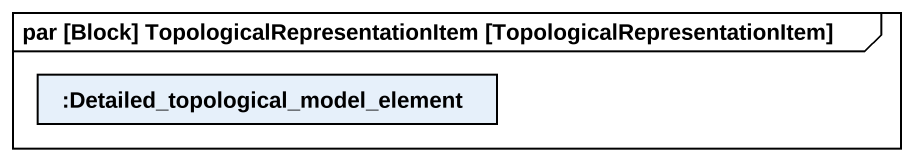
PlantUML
@startuml
mainframe par [Block] TopologicalRepresentationItem [TopologicalRepresentationItem]
rectangle ":Detailed_topological_model_element" as Detailed_topological_model
@enduml
